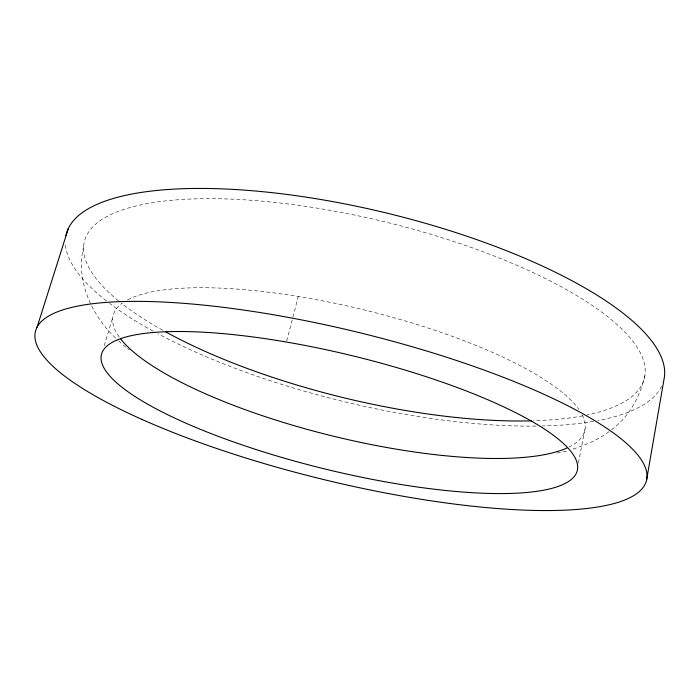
<?xml version="1.0" encoding="UTF-8"?>
<svg xmlns="http://www.w3.org/2000/svg" width="699" height="699" viewBox="0 0 699 699"><rect width="100%" height="100%" fill="white"/><g stroke="black" fill="none" stroke-linecap="round" stroke-linejoin="round"><path stroke-width="0.52" stroke-dasharray="3.5 2.62" d="M83.618 246.494C75.177 281.304 92.233 316.874 117.782 340.142M578.484 462.991L585.308 426.818M286.704 341.007L292.619 318.228M292.881 317.189L298.263 296.481M104.247 345.656L112.854 316.997M644.862 375.87C639.725 397.556 628.462 417.888 609.956 430.881M609.117 431.58C598.056 440.038 584.766 445.167 571.633 449.553M557.042 453.074L567.623 450.925M127.585 348.679L129.271 349.884M118.594 340.859L126.737 348.076M661.621 386.232A307.551 96.663 13.7 0 1 597.986 420.562M593.722 421.331A307.551 96.663 13.7 0 1 542.293 425.979M536.028 426.093A307.551 96.663 13.7 0 1 157.93 333.755M153.151 331.169A307.551 96.663 13.7 0 1 109.647 303.418M106.362 300.885A307.551 96.663 13.7 0 1 65.418 244.117M582.162 414.787A242.745 64.981 13.7 0 1 569.021 447.037M119.214 336.962A242.745 64.981 13.7 0 1 122.299 303.121M127.568 299.854A242.745 64.981 13.7 0 1 363.655 309.797A242.745 64.981 13.7 0 1 578.921 409.492M118.489 300.85A288.224 90.311 13.7 0 1 196.41 198.839A288.224 90.311 13.7 0 1 564.381 288.469A288.224 90.311 13.7 0 1 587.046 414.979M582.721 415.844A288.224 90.311 13.7 0 1 533.381 420.789M162.753 330.269A288.224 90.311 13.7 0 1 121.766 303.471"/><path stroke-width="1.05" d="M646.584 479.995L664.05 379.076A307.551 96.663 13.7 0 0 384.232 212.479A307.551 96.663 13.7 0 0 65.933 235.72M37.064 327.202L68.345 228.477M566.994 447.989A242.745 64.981 13.7 0 1 332.593 435.993A242.745 64.981 13.7 0 1 120.42 338.596M531.266 420.85A288.224 90.311 13.7 0 1 165.532 331.807M141.775 419.339A314.471 75.588 13.7 0 0 641.778 489.117A314.471 75.588 13.7 0 0 239.329 309.439A314.471 75.588 13.7 0 0 141.775 419.339M193.667 426.53A244.895 58.262 13.7 0 0 575.539 474.682A244.895 58.262 13.7 0 0 248.861 336.42A244.895 58.262 13.7 0 0 193.667 426.53"/></g></svg>
